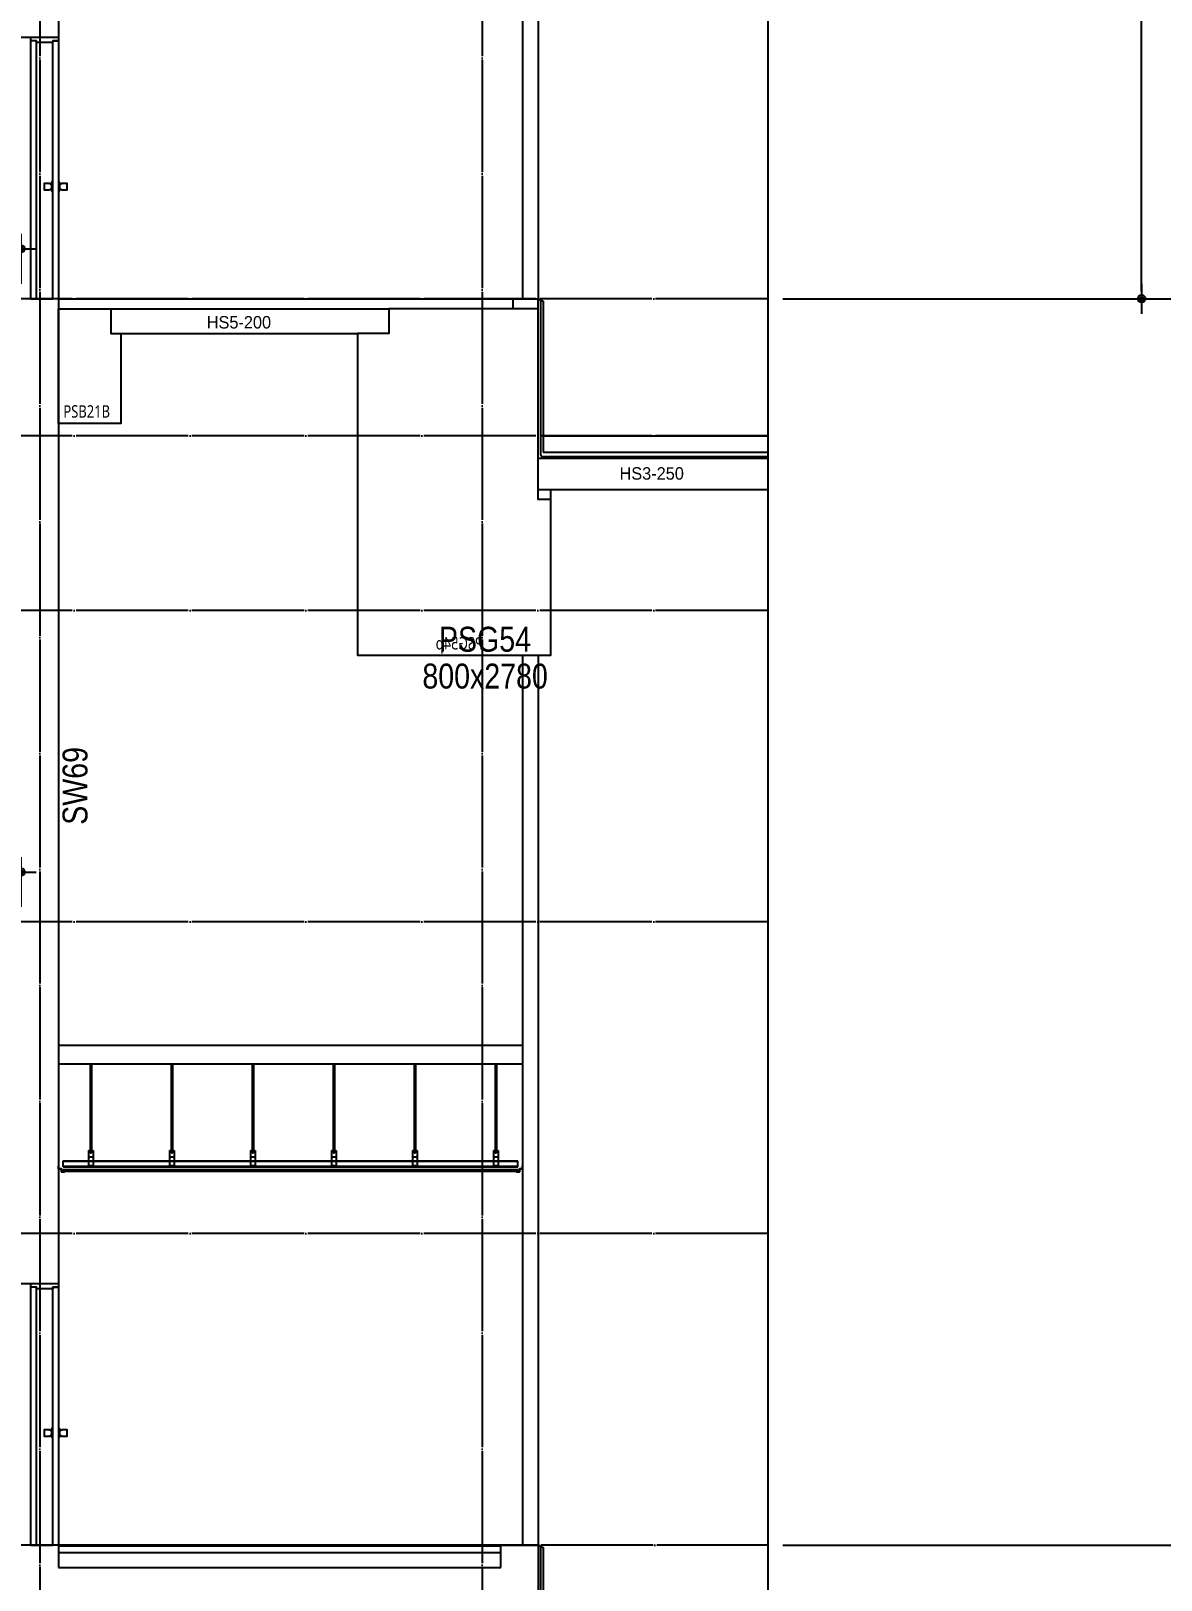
# Model space of a CAD drawing. Header units: millimetres. Extents: x 11948722 to 13111668, y -10771712 to -10232988.
# Drawn here: x 12339635 to 12348702, y -10576228 to -10563800 of the extents above; entities that cross this region are included whole.
import ezdxf
from ezdxf.enums import TextEntityAlignment as Align

# ---------------------------------------------------------------- set-up
doc = ezdxf.new("R2010")
doc.units = ezdxf.units.MM
doc.header["$LTSCALE"] = 150
doc.header["$MEASUREMENT"] = 0
for name, pattern in [('CEN', [6.2, 6, -0.1, 0, -0.1]), ('HIDDEN', [2, 1, -1]), ('Xref-계단단면도$0$HIDDEN', [0.375, 0.25, -0.125])]:
    doc.linetypes.add(name, pattern=pattern)
doc.layers.get('0').update_dxf_attribs({"linetype": 'CONTINUOUS'})
doc.layers.get('Defpoints').update_dxf_attribs({"color": 117, "linetype": 'CONTINUOUS'})
for name, color, linetype in [('A-DOOR', 4, 'CONTINUOUS'), ('A-FIN-5', 8, 'CONTINUOUS'), ('A-중심선', 10, 'CEN'), ('CON-C', 2, 'CONTINUOUS'), ('ELE-06', 6, 'CONTINUOUS'), ('ELE-8', 8, 'CONTINUOUS'), ('ELE08', 8, 'CONTINUOUS'), ('PIR판넬', 4, 'CONTINUOUS'), ('Xref-계단단면도$0$3 dim0', 7, 'CONTINUOUS'), ('Xref-계단단면도$0$4', 4, 'CONTINUOUS'), ('Xref-계단단면도$0$8', 8, 'CONTINUOUS'), ('Xref-계단단면도$0$A-CEIL', 6, 'CONTINUOUS'), ('Xref-계단단면도$0$ELE-3', 6, 'CONTINUOUS'), ('Xref-계단단면도$0$FIN', 5, 'CONTINUOUS')]:
    doc.layers.add(name, color=color, linetype=linetype)
doc.styles.add('A.NARROW', font='ARIALN.TTF')
doc.styles.get("Standard").update_dxf_attribs({"font": 'NanumGothic.ttf'})
doc.styles.add('Xref-계단단면도$0$나눔고딕 Se', font='')
doc.styles.add('Xref-계단단면도$0$돋움', font='')
doc.styles.get('Xref-계단단면도$0$나눔고딕 Se').set_extended_font_data('Dotum')
doc.styles.get('Xref-계단단면도$0$돋움').set_extended_font_data('Dotum')
doc.dimstyles.new('Xref-계단단면도$0$A1-100', dxfattribs={"dimtxt": 3, "dimasz": 1, "dimexe": 2, "dimexo": 2, "dimgap": 1, "dimtad": 1, "dimdec": 0, "dimzin": 12, "dimdsep": 46, "dimlunit": 6, "dimtxsty": 'Xref-계단단면도$0$나눔고딕 Se', "dimblk1": 'Xref-계단단면도$0$DIMDOT', "dimblk2": 'Xref-계단단면도$0$DIMDOT', "dimsah": 1, "dimcen": -1, "dimdle": 2, "dimclrd": 256, "dimclre": 256, "dimclrt": 3, "dimadec": 0, "dimazin": 0, "dimtfac": 1, "dimtdec": 0, "dimtix": 1, "dimtmove": 2, "dimatfit": 3, "dimldrblk": 'Xref-계단단면도$0$DIMDOT', "dimfxl": 1, "dimtvp": 1, "dimtolj": 1, "dimtzin": 12, "dimlwd": -1, "dimlwe": -1, "dimarcsym": 0})

# ---------------------------------------------------------------- blocks, each defined once
blk = doc.blocks.new('Xref-계단단면도$0$DIMDOT')
at = {"color": 0}
blk.add_line((-2, 0), (2, 0), dxfattribs=at)
for radius in [0.5, 0.25]:
    blk.add_circle((0, 0), radius, dxfattribs=at)
blk = doc.blocks.new('*D486')
at = {"layer": 'Defpoints', "color": 0, "ltscale": 1200}
for p in [(12345546, -10531448), (12349146, -10531448), (12345546, -10565948)]:
    blk.add_point(p, dxfattribs=at)
at = {"layer": 'Xref-계단단면도$0$3 dim0'}
for p, q in [((12345666, -10531448), (12349266, -10531448)), ((12349146, -10565888), (12349146, -10531508)), ((12345666, -10565948), (12349266, -10565948))]:
    blk.add_line(p, q, dxfattribs=at)
at = {"layer": 'Xref-계단단면도$0$3 dim0', "ltscale": 1200, "xscale": 60, "yscale": 60, "zscale": 60}
for p, rotation in [((12349146, -10531448), 90), ((12349146, -10565948), 270)]:
    blk.add_blockref('Xref-계단단면도$0$DIMDOT', p, dxfattribs=dict(at, rotation=rotation))
at = {"layer": 'Xref-계단단면도$0$3 dim0', "color": 3, "ltscale": 1200, "insert": (12348961, -10548698), "char_height": 210, "attachment_point": 5, "rotation": 90, "style": 'Xref-계단단면도$0$나눔고딕 Se'}
blk.add_mtext('\\A1;34,500', dxfattribs=at)
blk = doc.blocks.new('*D490')
at = {"layer": 'Defpoints', "color": 0, "ltscale": 1200}
for p in [(12345546, -10555948), (12348546, -10555948), (12345546, -10565948)]:
    blk.add_point(p, dxfattribs=at)
at = {"layer": 'Xref-계단단면도$0$3 dim0'}
for p, q in [((12345666, -10555948), (12348666, -10555948)), ((12348546, -10565888), (12348546, -10556008)), ((12345666, -10565948), (12348666, -10565948))]:
    blk.add_line(p, q, dxfattribs=at)
at = {"layer": 'Xref-계단단면도$0$3 dim0', "ltscale": 1200, "xscale": 60, "yscale": 60, "zscale": 60}
for p, rotation in [((12348546, -10555948), 90), ((12348546, -10565948), 270)]:
    blk.add_blockref('Xref-계단단면도$0$DIMDOT', p, dxfattribs=dict(at, rotation=rotation))
at = {"layer": 'Xref-계단단면도$0$3 dim0', "color": 3, "ltscale": 1200, "insert": (12348361, -10560948), "char_height": 210, "attachment_point": 5, "rotation": 90, "style": 'Xref-계단단면도$0$나눔고딕 Se'}
blk.add_mtext('\\A1;10,000', dxfattribs=at)
blk = doc.blocks.new('*D495')
at = {"layer": 'Defpoints', "color": 0, "ltscale": 1200}
for p in [(12345546, -10565948), (12349146, -10565948), (12345546, -10575948)]:
    blk.add_point(p, dxfattribs=at)
at = {"layer": 'Xref-계단단면도$0$3 dim0'}
for p, q in [((12345666, -10565948), (12349266, -10565948)), ((12349146, -10575888), (12349146, -10566008)), ((12345666, -10575948), (12349266, -10575948))]:
    blk.add_line(p, q, dxfattribs=at)
at = {"layer": 'Xref-계단단면도$0$3 dim0', "ltscale": 1200, "xscale": 60, "yscale": 60, "zscale": 60}
for p, rotation in [((12349146, -10565948), 90), ((12349146, -10575948), 270)]:
    blk.add_blockref('Xref-계단단면도$0$DIMDOT', p, dxfattribs=dict(at, rotation=rotation))
at = {"layer": 'Xref-계단단면도$0$3 dim0', "color": 3, "ltscale": 1200, "insert": (12348961, -10570948), "char_height": 210, "attachment_point": 5, "rotation": 90, "style": 'Xref-계단단면도$0$나눔고딕 Se'}
blk.add_mtext('\\A1;10,000', dxfattribs=at)
blk = doc.blocks.new('*U136')
at = {"layer": 'A-DOOR'}
for p, q in [((-200, 0), (-200, 2070)), ((-155, 0), (-155, 2055)), ((-200, 0), (-25, 0))]:
    blk.add_line(p, q, dxfattribs=at)
for points in [[(10, 2100), (20, 2100), (20, 2070), (-25, 2070), (-25, 2055), (-155, 2055), (-155, 2070), (-200, 2070), (-200, 2100), (-190, 2100)], [(-35, 915), (-55, 925), (-95, 925), (-95, 875), (-55, 875), (-35, 885)], [(-25, 945), (-35, 935), (-35, 865), (-25, 855)], [(20, 945), (30, 935), (30, 865), (20, 855)], [(30, 885), (50, 875), (90, 875), (90, 925), (50, 925), (30, 915)]]:
    blk.add_lwpolyline(points, dxfattribs=at)
blk.add_lwpolyline([(20, 0), (-25, 0), (-25, 2070), (20, 2070)], close=True, dxfattribs=at)
blk = doc.blocks.new('*D917')
at = {"layer": 'Defpoints', "color": 0, "lineweight": -3, "ltscale": 1200}
for p in [(12339555, -10565548), (12337835, -10565948), (12339555, -10565948)]:
    blk.add_point(p, dxfattribs=at)
at = {"layer": 'Xref-계단단면도$0$3 dim0'}
for p, q in [((12337835, -10565828), (12337835, -10565428)), ((12339555, -10565828), (12339555, -10565428)), ((12337895, -10565548), (12339495, -10565548))]:
    blk.add_line(p, q, dxfattribs=at)
at = {"layer": 'Xref-계단단면도$0$3 dim0', "ltscale": 1200, "xscale": 60, "yscale": 60, "zscale": 60, "rotation": 180}
blk.add_blockref('Xref-계단단면도$0$DIMDOT', (12337835, -10565548), dxfattribs=at)
at = {"layer": 'Xref-계단단면도$0$3 dim0', "ltscale": 1200, "xscale": 60, "yscale": 60, "zscale": 60}
blk.add_blockref('Xref-계단단면도$0$DIMDOT', (12339555, -10565548), dxfattribs=at)
at = {"layer": 'Xref-계단단면도$0$3 dim0', "color": 3, "ltscale": 1200, "insert": (12338695, -10565363), "char_height": 210, "attachment_point": 5, "style": 'Xref-계단단면도$0$나눔고딕 Se'}
blk.add_mtext('\\A1;1,720', dxfattribs=at)
blk = doc.blocks.new('*D1307')
at = {"layer": 'Defpoints', "color": 0, "ltscale": 1200}
for p in [(12345546, -10575948), (12345546, -10577048), (12349146, -10577048)]:
    blk.add_point(p, dxfattribs=at)
at = {"layer": 'Xref-계단단면도$0$3 dim0'}
for p, q in [((12345666, -10575948), (12349266, -10575948)), ((12349146, -10576008), (12349146, -10576988)), ((12345666, -10577048), (12349266, -10577048))]:
    blk.add_line(p, q, dxfattribs=at)
at = {"layer": 'Xref-계단단면도$0$3 dim0', "ltscale": 1200, "xscale": 60, "yscale": 60, "zscale": 60}
for p, rotation in [((12349146, -10575948), 90), ((12349146, -10577048), 270)]:
    blk.add_blockref('Xref-계단단면도$0$DIMDOT', p, dxfattribs=dict(at, rotation=rotation))
at = {"layer": 'Xref-계단단면도$0$3 dim0', "color": 3, "ltscale": 1200, "insert": (12348961, -10576498), "char_height": 210, "attachment_point": 5, "rotation": 90, "style": 'Xref-계단단면도$0$나눔고딕 Se'}
blk.add_mtext('\\A1;1,100', dxfattribs=at)
blk = doc.blocks.new('PSB21B')
at = {"layer": 'CON-C', "ltscale": 1200, "flags": 128}
blk.add_lwpolyline([(-250, 0), (-250, 920), (-250, 920), (-250, 920), (170, 920), (170, 720), (250, 720), (250, 0)], close=True, dxfattribs=at)
at = {"layer": 'Defpoints', "color": 1, "width": 0.8}
blk.add_text('PSB21B', height=99.8, dxfattribs=at).set_placement((-210, 96), align=Align.MIDDLE_LEFT)
blk = doc.blocks.new('PSG54p')
at = {"layer": 'CON-C', "ltscale": 1200, "flags": 128}
blk.add_lwpolyline([(-775, 1250), (-675, 1250), (-675, 2780), (525, 2780), (525, 2580), (775, 2580), (775, 0), (-775, 0)], close=True, dxfattribs=at)
at = {"layer": 'Defpoints', "color": 1, "width": 0.8}
blk.add_text('PSG54p', height=99.8, dxfattribs=at).set_placement((-231, 96), align=Align.MIDDLE_LEFT)
blk = doc.blocks.new('*D3509')
at = {"layer": 'Defpoints', "color": 0, "lineweight": -3, "ltscale": 1200}
for p in [(12339555, -10570548), (12337835, -10570948), (12339555, -10570948)]:
    blk.add_point(p, dxfattribs=at)
at = {"layer": 'Xref-계단단면도$0$3 dim0'}
for p, q in [((12337835, -10570828), (12337835, -10570428)), ((12339555, -10570828), (12339555, -10570428)), ((12337895, -10570548), (12339495, -10570548))]:
    blk.add_line(p, q, dxfattribs=at)
at = {"layer": 'Xref-계단단면도$0$3 dim0', "ltscale": 1200, "xscale": 60, "yscale": 60, "zscale": 60, "rotation": 180}
blk.add_blockref('Xref-계단단면도$0$DIMDOT', (12337835, -10570548), dxfattribs=at)
at = {"layer": 'Xref-계단단면도$0$3 dim0', "ltscale": 1200, "xscale": 60, "yscale": 60, "zscale": 60}
blk.add_blockref('Xref-계단단면도$0$DIMDOT', (12339555, -10570548), dxfattribs=at)
at = {"layer": 'Xref-계단단면도$0$3 dim0', "color": 3, "ltscale": 1200, "insert": (12338695, -10570363), "char_height": 210, "attachment_point": 5, "style": 'Xref-계단단면도$0$나눔고딕 Se'}
blk.add_mtext('\\A1;1,720', dxfattribs=at)

msp = doc.modelspace()

# ---------------------------------------------------------------- linework, layer by layer
at = {"layer": 'A-FIN-5', "linetype": 'HIDDEN'}
msp.add_line((12343724.7, -10567203.7), (12343734.1, -10567213.2), dxfattribs=at)
at = {"layer": 'A-중심선'}
for p, q in [((12339704.7, -10530548.2), (12339704.7, -10579629.2)), ((12343254.7, -10530548.2), (12343254.7, -10579629.2)), ((12345546.5, -10565948.2), (12327920.5, -10565948.2)), ((12345546.5, -10567048.2), (12327920.5, -10567048.2)), ((12345546.5, -10568448.2), (12327920.5, -10568448.2)), ((12345546.5, -10570948.2), (12327920.5, -10570948.2)), ((12345546.5, -10573448.2), (12327920.5, -10573448.2)), ((12345555.7, -10575948.2), (12327920.5, -10575948.2))]:
    msp.add_line(p, q, dxfattribs=at)
at = {"layer": 'CON-C', "ltscale": 1200}
for p, q in [((12339854.7, -10555948.2), (12339854.7, -10563848.2)), ((12339554.7, -10563848.2), (12339854.7, -10563848.2)), ((12339854.7, -10565948.2), (12339554.7, -10565948.2)), ((12339854.7, -10565948.2), (12339854.7, -10573848.2)), ((12340274.7, -10566028.2), (12342504.7, -10566028.2)), ((12343504.7, -10566028.2), (12343504.7, -10565948.2)), ((12343504.7, -10565948.2), (12343704.7, -10565948.2)), ((12343704.7, -10566028.2), (12343704.7, -10565948.2)), ((12340354.7, -10566228.2), (12342254.7, -10566228.2)), ((12343704.7, -10567228.2), (12345546.5, -10567228.2)), ((12343704.7, -10567478.2), (12345546.5, -10567478.2)), ((12343804.7, -10567558.2), (12343804.7, -10567478.2)), ((12339554.7, -10573848.2), (12339854.7, -10573848.2)), ((12339854.7, -10575948.2), (12339554.7, -10575948.2)), ((12339854.7, -10575948.2), (12339854.7, -10576128.2)), ((12343404.7, -10576128.2), (12343404.7, -10575948.2)), ((12343404.7, -10575948.2), (12343704.7, -10575948.2)), ((12343704.7, -10575948.2), (12343704.7, -10577228.2)), ((12339854.7, -10576128.2), (12343404.7, -10576128.2))]:
    msp.add_line(p, q, dxfattribs=at)
at = {"layer": 'Defpoints', "ltscale": 1200}
msp.add_lwpolyline([(12327920.5, -10530548.2), (12345546.5, -10530548.2), (12345546.5, -10579629.2), (12327920.5, -10579629.2)], close=True, dxfattribs=at)
at = {"layer": 'ELE-06', "ltscale": 1200}
for p, q in [((12343704.7, -10565948.2), (12343744.7, -10565968.2)), ((12343744.7, -10565968.2), (12343744.7, -10567048.2)), ((12343744.7, -10567048.2), (12345546.5, -10567048.2)), ((12343704.7, -10575948.2), (12343744.7, -10575968.2)), ((12343744.7, -10575968.2), (12343744.7, -10577048.2))]:
    msp.add_line(p, q, dxfattribs=at)
at = {"layer": 'ELE-8', "ltscale": 0.5}
for p, q in [((12343724.7, -10567203.7), (12343724.7, -10565958.2)), ((12343734.1, -10567213.2), (12345546.5, -10567213.2)), ((12343724.7, -10577203.7), (12343724.7, -10575958.2))]:
    msp.add_line(p, q, dxfattribs=at)
at = {"layer": 'ELE-8', "ltscale": 1000}
for p, q in [((12343744.7, -10567048.2), (12343744.7, -10567178.2)), ((12343744.7, -10567178.2), (12345546.5, -10567178.2))]:
    msp.add_line(p, q, dxfattribs=at)
at = {"layer": 'ELE08'}
for p, q in [((12339854.7, -10575955.2), (12343404.7, -10575955.2)), ((12339854.7, -10576008.2), (12343404.7, -10576008.2))]:
    msp.add_line(p, q, dxfattribs=at)
at = {"layer": 'PIR판넬'}
for p, q in [((12343579.7, -10558808.2), (12343579.7, -10565948.2)), ((12343704.7, -10558808.2), (12343704.7, -10565948.2)), ((12343579.7, -10568808.2), (12343579.7, -10575948.2)), ((12343704.7, -10568808.2), (12343704.7, -10575948.2))]:
    msp.add_line(p, q, dxfattribs=at)
at = {"layer": 'Xref-계단단면도$0$4', "ltscale": 0.1}
for points in [[(12339904.7, -10572954.2), (12339904.7, -10572948.2), (12339903.7, -10572948.2), (12339903.7, -10572953.2), (12339880.7, -10572953.2), (12339880.7, -10572928.2), (12339855.7, -10572928.2), (12339855.7, -10572904.2), (12339854.7, -10572904.2), (12339854.7, -10572929.2), (12339879.7, -10572929.2), (12339879.7, -10572954.2), (12339904.7, -10572954.2)], [(12343529.7, -10572954.2), (12343529.7, -10572948.2), (12343530.7, -10572948.2), (12343530.7, -10572953.2), (12343553.7, -10572953.2), (12343553.7, -10572928.2), (12343578.7, -10572928.2), (12343578.7, -10572904.2), (12343579.7, -10572904.2), (12343579.7, -10572929.2), (12343554.7, -10572929.2), (12343554.7, -10572954.2), (12343529.7, -10572954.2)]]:
    msp.add_lwpolyline(points, dxfattribs=at)
at = {"layer": 'Xref-계단단면도$0$8'}
for p, q in [((12340109.2, -10572085.7), (12340109.2, -10572779.4)), ((12340120.5, -10572085.7), (12340120.5, -10572779.4)), ((12340759.2, -10572085.7), (12340759.2, -10572779.4)), ((12340770.5, -10572085.7), (12340770.5, -10572779.4)), ((12341409.2, -10572085.7), (12341409.2, -10572779.4)), ((12341420.5, -10572085.7), (12341420.5, -10572779.4)), ((12342059.2, -10572085.7), (12342059.2, -10572779.4)), ((12342070.5, -10572085.7), (12342070.5, -10572779.4)), ((12342709.2, -10572085.7), (12342709.2, -10572779.4)), ((12342720.5, -10572085.7), (12342720.5, -10572779.4)), ((12343359.2, -10572085.7), (12343359.2, -10572779.4)), ((12343370.5, -10572085.7), (12343370.5, -10572779.4)), ((12340103.6, -10572779.4), (12340126.1, -10572779.4)), ((12340103.6, -10572779.4), (12340103.6, -10572783.2)), ((12340107.3, -10572779.4), (12340107.3, -10572783.2)), ((12340109.2, -10572774.4), (12340120.5, -10572774.4)), ((12340109.2, -10572776.9), (12340120.5, -10572776.9)), ((12340122.3, -10572779.4), (12340122.3, -10572783.2)), ((12340126.1, -10572779.4), (12340126.1, -10572783.2)), ((12340753.6, -10572779.4), (12340776.1, -10572779.4)), ((12340753.6, -10572779.4), (12340753.6, -10572783.2)), ((12340757.3, -10572779.4), (12340757.3, -10572783.2)), ((12340759.2, -10572774.4), (12340770.5, -10572774.4)), ((12340759.2, -10572776.9), (12340770.5, -10572776.9)), ((12340772.3, -10572779.4), (12340772.3, -10572783.2)), ((12340776.1, -10572779.4), (12340776.1, -10572783.2)), ((12341403.6, -10572779.4), (12341426.1, -10572779.4)), ((12341403.6, -10572779.4), (12341403.6, -10572783.2)), ((12341407.3, -10572779.4), (12341407.3, -10572783.2)), ((12341409.2, -10572774.4), (12341420.5, -10572774.4)), ((12341409.2, -10572776.9), (12341420.5, -10572776.9)), ((12341422.3, -10572779.4), (12341422.3, -10572783.2)), ((12341426.1, -10572779.4), (12341426.1, -10572783.2)), ((12342053.6, -10572779.4), (12342076.1, -10572779.4)), ((12342053.6, -10572779.4), (12342053.6, -10572783.2)), ((12342057.3, -10572779.4), (12342057.3, -10572783.2)), ((12342059.2, -10572774.4), (12342070.5, -10572774.4)), ((12342059.2, -10572776.9), (12342070.5, -10572776.9)), ((12342072.3, -10572779.4), (12342072.3, -10572783.2)), ((12342076.1, -10572779.4), (12342076.1, -10572783.2)), ((12342703.6, -10572779.4), (12342726.1, -10572779.4)), ((12342703.6, -10572779.4), (12342703.6, -10572783.2)), ((12342707.3, -10572779.4), (12342707.3, -10572783.2)), ((12342709.2, -10572774.4), (12342720.5, -10572774.4)), ((12342709.2, -10572776.9), (12342720.5, -10572776.9)), ((12342722.3, -10572779.4), (12342722.3, -10572783.2)), ((12342726.1, -10572779.4), (12342726.1, -10572783.2)), ((12343353.6, -10572779.4), (12343376.1, -10572779.4)), ((12343353.6, -10572779.4), (12343353.6, -10572783.2)), ((12343357.3, -10572779.4), (12343357.3, -10572783.2)), ((12343359.2, -10572774.4), (12343370.5, -10572774.4)), ((12343359.2, -10572776.9), (12343370.5, -10572776.9)), ((12343372.3, -10572779.4), (12343372.3, -10572783.2)), ((12343376.1, -10572779.4), (12343376.1, -10572783.2)), ((12340096.1, -10572783.2), (12340096.1, -10572901.9)), ((12340096.1, -10572783.2), (12340133.6, -10572783.2)), ((12340096.1, -10572786.9), (12340133.6, -10572786.9)), ((12340096.1, -10572833.2), (12340133.6, -10572833.2)), ((12340096.1, -10572901.9), (12340133.6, -10572901.9)), ((12340103.6, -10572786.9), (12340103.6, -10572790.7)), ((12340103.6, -10572790.7), (12340126.1, -10572790.7)), ((12340107.3, -10572786.9), (12340107.3, -10572790.7)), ((12340109.2, -10572790.7), (12340109.2, -10572801.9)), ((12340109.2, -10572791.9), (12340120.5, -10572791.9)), ((12340109.2, -10572794.4), (12340120.5, -10572794.4)), ((12340109.2, -10572796.9), (12340120.5, -10572796.9)), ((12340109.2, -10572799.4), (12340120.5, -10572799.4)), ((12340109.2, -10572799.4), (12340120.5, -10572799.4)), ((12340109.2, -10572801.9), (12340120.5, -10572801.9)), ((12340120.5, -10572790.7), (12340120.5, -10572801.9)), ((12340122.3, -10572786.9), (12340122.3, -10572790.7)), ((12340126.1, -10572786.9), (12340126.1, -10572790.7)), ((12340133.6, -10572783.2), (12340133.6, -10572901.9)), ((12340746.1, -10572783.2), (12340746.1, -10572901.9)), ((12340746.1, -10572783.2), (12340783.6, -10572783.2)), ((12340746.1, -10572786.9), (12340783.6, -10572786.9)), ((12340746.1, -10572833.2), (12340783.6, -10572833.2)), ((12340746.1, -10572901.9), (12340783.6, -10572901.9)), ((12340753.6, -10572786.9), (12340753.6, -10572790.7)), ((12340753.6, -10572790.7), (12340776.1, -10572790.7)), ((12340757.3, -10572786.9), (12340757.3, -10572790.7)), ((12340759.2, -10572790.7), (12340759.2, -10572801.9)), ((12340759.2, -10572791.9), (12340770.5, -10572791.9)), ((12340759.2, -10572794.4), (12340770.5, -10572794.4)), ((12340759.2, -10572796.9), (12340770.5, -10572796.9)), ((12340759.2, -10572799.4), (12340770.5, -10572799.4)), ((12340759.2, -10572799.4), (12340770.5, -10572799.4)), ((12340759.2, -10572801.9), (12340770.5, -10572801.9)), ((12340770.5, -10572790.7), (12340770.5, -10572801.9)), ((12340772.3, -10572786.9), (12340772.3, -10572790.7)), ((12340776.1, -10572786.9), (12340776.1, -10572790.7)), ((12340783.6, -10572783.2), (12340783.6, -10572901.9)), ((12341396.1, -10572783.2), (12341396.1, -10572901.9)), ((12341396.1, -10572783.2), (12341433.6, -10572783.2)), ((12341396.1, -10572786.9), (12341433.6, -10572786.9)), ((12341396.1, -10572833.2), (12341433.6, -10572833.2)), ((12341396.1, -10572901.9), (12341433.6, -10572901.9)), ((12341403.6, -10572786.9), (12341403.6, -10572790.7)), ((12341403.6, -10572790.7), (12341426.1, -10572790.7)), ((12341407.3, -10572786.9), (12341407.3, -10572790.7)), ((12341409.2, -10572790.7), (12341409.2, -10572801.9)), ((12341409.2, -10572791.9), (12341420.5, -10572791.9)), ((12341409.2, -10572794.4), (12341420.5, -10572794.4)), ((12341409.2, -10572796.9), (12341420.5, -10572796.9)), ((12341409.2, -10572799.4), (12341420.5, -10572799.4)), ((12341409.2, -10572799.4), (12341420.5, -10572799.4)), ((12341409.2, -10572801.9), (12341420.5, -10572801.9)), ((12341420.5, -10572790.7), (12341420.5, -10572801.9)), ((12341422.3, -10572786.9), (12341422.3, -10572790.7)), ((12341426.1, -10572786.9), (12341426.1, -10572790.7)), ((12341433.6, -10572783.2), (12341433.6, -10572901.9)), ((12342046.1, -10572783.2), (12342046.1, -10572901.9)), ((12342046.1, -10572783.2), (12342083.6, -10572783.2)), ((12342046.1, -10572786.9), (12342083.6, -10572786.9)), ((12342046.1, -10572833.2), (12342083.6, -10572833.2)), ((12342046.1, -10572901.9), (12342083.6, -10572901.9)), ((12342053.6, -10572786.9), (12342053.6, -10572790.7)), ((12342053.6, -10572790.7), (12342076.1, -10572790.7)), ((12342057.3, -10572786.9), (12342057.3, -10572790.7)), ((12342059.2, -10572790.7), (12342059.2, -10572801.9)), ((12342059.2, -10572791.9), (12342070.5, -10572791.9)), ((12342059.2, -10572794.4), (12342070.5, -10572794.4)), ((12342059.2, -10572796.9), (12342070.5, -10572796.9)), ((12342059.2, -10572799.4), (12342070.5, -10572799.4)), ((12342059.2, -10572799.4), (12342070.5, -10572799.4)), ((12342059.2, -10572801.9), (12342070.5, -10572801.9)), ((12342070.5, -10572790.7), (12342070.5, -10572801.9)), ((12342072.3, -10572786.9), (12342072.3, -10572790.7)), ((12342076.1, -10572786.9), (12342076.1, -10572790.7)), ((12342083.6, -10572783.2), (12342083.6, -10572901.9)), ((12342696.1, -10572783.2), (12342696.1, -10572901.9)), ((12342696.1, -10572783.2), (12342733.6, -10572783.2)), ((12342696.1, -10572786.9), (12342733.6, -10572786.9)), ((12342696.1, -10572833.2), (12342733.6, -10572833.2)), ((12342696.1, -10572901.9), (12342733.6, -10572901.9)), ((12342703.6, -10572786.9), (12342703.6, -10572790.7)), ((12342703.6, -10572790.7), (12342726.1, -10572790.7)), ((12342707.3, -10572786.9), (12342707.3, -10572790.7)), ((12342709.2, -10572790.7), (12342709.2, -10572801.9)), ((12342709.2, -10572791.9), (12342720.5, -10572791.9)), ((12342709.2, -10572794.4), (12342720.5, -10572794.4)), ((12342709.2, -10572796.9), (12342720.5, -10572796.9)), ((12342709.2, -10572799.4), (12342720.5, -10572799.4)), ((12342709.2, -10572799.4), (12342720.5, -10572799.4)), ((12342709.2, -10572801.9), (12342720.5, -10572801.9)), ((12342720.5, -10572790.7), (12342720.5, -10572801.9)), ((12342722.3, -10572786.9), (12342722.3, -10572790.7)), ((12342726.1, -10572786.9), (12342726.1, -10572790.7)), ((12342733.6, -10572783.2), (12342733.6, -10572901.9)), ((12343346.1, -10572783.2), (12343346.1, -10572901.9)), ((12343346.1, -10572783.2), (12343383.6, -10572783.2)), ((12343346.1, -10572786.9), (12343383.6, -10572786.9)), ((12343346.1, -10572833.2), (12343383.6, -10572833.2)), ((12343346.1, -10572901.9), (12343383.6, -10572901.9)), ((12343353.6, -10572786.9), (12343353.6, -10572790.7)), ((12343353.6, -10572790.7), (12343376.1, -10572790.7)), ((12343357.3, -10572786.9), (12343357.3, -10572790.7)), ((12343359.2, -10572790.7), (12343359.2, -10572801.9)), ((12343359.2, -10572791.9), (12343370.5, -10572791.9)), ((12343359.2, -10572794.4), (12343370.5, -10572794.4)), ((12343359.2, -10572796.9), (12343370.5, -10572796.9)), ((12343359.2, -10572799.4), (12343370.5, -10572799.4)), ((12343359.2, -10572799.4), (12343370.5, -10572799.4)), ((12343359.2, -10572801.9), (12343370.5, -10572801.9)), ((12343370.5, -10572790.7), (12343370.5, -10572801.9)), ((12343372.3, -10572786.9), (12343372.3, -10572790.7)), ((12343376.1, -10572786.9), (12343376.1, -10572790.7)), ((12343383.6, -10572783.2), (12343383.6, -10572901.9))]:
    msp.add_line(p, q, dxfattribs=at)
at = {"layer": 'Xref-계단단면도$0$8', "linetype": 'Xref-계단단면도$0$HIDDEN', "ltscale": 0.1}
for p, q in [((12339893.7, -10572868.2), (12343540.7, -10572868.2)), ((12339893.7, -10572908.2), (12343540.7, -10572908.2))]:
    msp.add_line(p, q, dxfattribs=at)
at = {"layer": 'Xref-계단단면도$0$A-CEIL', "ltscale": 1200}
for p, q in [((12339854.7, -10565948.2), (12343504.7, -10565948.2)), ((12343404.7, -10575948.2), (12339854.7, -10575948.2))]:
    msp.add_line(p, q, dxfattribs=at)
at = {"layer": 'Xref-계단단면도$0$ELE-3'}
for p, q in [((12339854.7, -10571935.7), (12343579.7, -10571935.7)), ((12339854.7, -10572085.7), (12343579.7, -10572085.7))]:
    msp.add_line(p, q, dxfattribs=at)
at = {"layer": 'Xref-계단단면도$0$FIN', "color": 8}
for p, q in [((12339893.7, -10572911.9), (12339893.7, -10572864.4)), ((12339893.7, -10572864.4), (12343540.7, -10572864.4)), ((12343540.7, -10572911.9), (12343540.7, -10572864.4)), ((12339893.7, -10572911.9), (12343540.7, -10572911.9))]:
    msp.add_line(p, q, dxfattribs=at)
at = {"layer": 'Xref-계단단면도$0$FIN', "color": 150}
for p, q in [((12339893.7, -10572935.7), (12343540.7, -10572935.7)), ((12339893.7, -10572948.2), (12343540.7, -10572948.2))]:
    msp.add_line(p, q, dxfattribs=at)
at = {"layer": 'Xref-계단단면도$0$FIN', "color": 150, "flags": 128}
for points in [[(12339893.7, -10572935.7), (12339893.7, -10572948.2)], [(12343540.7, -10572935.7), (12343540.7, -10572948.2)]]:
    msp.add_lwpolyline(points, dxfattribs=at)

# ---------------------------------------------------------------- block references
at = {"layer": 'A-DOOR'}
for p in [(12339834.7, -10565948.2), (12339834.7, -10575948.2)]:
    msp.add_blockref('*U136', p, dxfattribs=at)
at = {"layer": 'CON-C', "ltscale": 1200}
msp.add_blockref('PSB21B', (12340104.7, -10566948.2), dxfattribs=at)
at = {"layer": 'CON-C', "ltscale": 1200, "xscale": -1}
msp.add_blockref('PSG54p', (12343029.7, -10568808.2), dxfattribs=at)

# ---------------------------------------------------------------- texts
at = {"layer": 'Defpoints'}
for s, height, style, p in [('HS5-200', 100, 'Xref-계단단면도$0$돋움', (12341044.8, -10566136.7)), ('HS3-250', 100, 'Xref-계단단면도$0$돋움', (12344356.9, -10567349.7)), ('PSG54', 200, 'A.NARROW', (12342908.2, -10568679.8)), ('800x2780', 200, 'A.NARROW', (12342775.3, -10568975.5))]:
    msp.add_text(s, height=height, dxfattribs=dict(at, style=style)).set_placement(p, align=Align.MIDDLE_LEFT)
at = {"layer": 'Defpoints', "style": 'A.NARROW'}
msp.add_text('SW69', height=200, rotation=90, dxfattribs=at).set_placement((12339988, -10570168.5), align=Align.MIDDLE_LEFT)

# ---------------------------------------------------------------- dimensions: what is measured, and where the dimension line sits
at = {"layer": 'Xref-계단단면도$0$3 dim0'}
for base, p1, p2, angle, picture, middle in [((12349146.5, -10531448.2), (12345546.5, -10565948.2), (12345546.5, -10531448.2), 90, '*D486', (12348961.1, -10548698.2)), ((12348546.5, -10555948.2), (12345546.5, -10565948.2), (12345546.5, -10555948.2), 270, '*D490', (12348361.1, -10560948.2)), ((12349146.5, -10565948.2), (12345546.5, -10575948.2), (12345546.5, -10565948.2), 90, '*D495', (12348961.1, -10570948.2)), ((12349146.5, -10577048.2), (12345546.5, -10575948.2), (12345546.5, -10577048.2), 270, '*D1307', (12348961.1, -10576498.2))]:
    dim = msp.add_linear_dim(base=base, p1=p1, p2=p2, angle=angle, dimstyle='Xref-계단단면도$0$A1-100', override={"dimscale": 60, "dimtxt": 3.5}, dxfattribs=at)
    dim.commit()
    dim.dimension.update_dxf_attribs({"geometry": picture, "text_midpoint": middle})
for base, p1, p2, picture, middle in [((12339554.7, -10565548.2), (12337834.7, -10565948.2), (12339554.7, -10565948.2), '*D917', (12338694.7, -10565362.8)), ((12339554.7, -10570548.2), (12337834.7, -10570948.2), (12339554.7, -10570948.2), '*D3509', (12338694.7, -10570362.8))]:
    dim = msp.add_linear_dim(base=base, p1=p1, p2=p2, dimstyle='Xref-계단단면도$0$A1-100', override={"dimscale": 60, "dimtxt": 3.5, "dimblk1": 'Xref-계단단면도$0$DIMDOT', "dimblk2": 'Xref-계단단면도$0$DIMDOT'}, dxfattribs=at)
    dim.commit()
    dim.dimension.update_dxf_attribs({"geometry": picture, "text_midpoint": middle})

doc.saveas('drawing.dxf')
